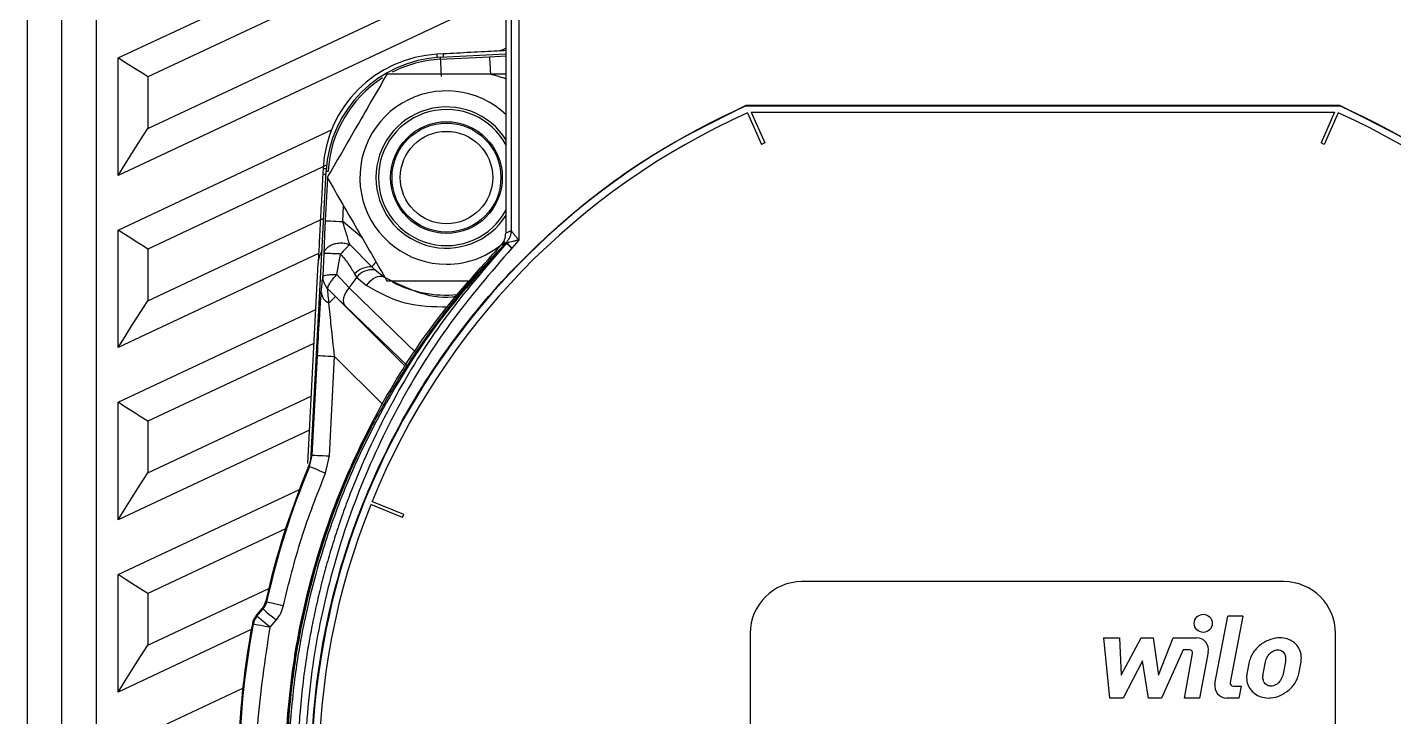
# Model space of a CAD drawing. Extents: x 150 to 4150, y 50 to 2920.
# Drawn here: x 1277 to 1475.5, y 1899.8 to 1999.9 of the extents above; entities that cross this region are included whole.
import ezdxf

# ---------------------------------------------------------------- set-up
doc = ezdxf.new("R2010")
doc.units = 0
doc.header["$LTSCALE"] = 10
doc.linetypes.add('SLD-KATı', pattern=[0])
doc.layers.get('0').update_dxf_attribs({"linetype": 'CONTINUOUS'})

msp = doc.modelspace()

# ---------------------------------------------------------------- linework, layer by layer
at = {"color": 7, "linetype": 'SLD-KATı'}
for p, q in [((1277.03, 2081.42), (1277.03, 1596.42)), ((1282.03, 1596.42), (1282.03, 2077.46)), ((1347.3, 2065.93), (1347.3, 1970.38)), ((1348.43, 2065.93), (1348.43, 1968.96)), ((1346.53, 2060.09), (1346.53, 1969.97)), ((1346.6, 1969.98), (1346.6, 2060.54)), ((1346.53, 2017.04), (1294.53, 1992.67)), ((1294.53, 1985.17), (1346.53, 2009.54)), ((1290.2, 1978.36), (1290.2, 1995.42)), ((1337.42, 1996), (1336.55, 1995.96)), ((1336.99, 1995.51), (1346.53, 1996.01)), ((1336.99, 1995.51), (1337.01, 1995.22)), ((1337.01, 1995.22), (1344.15, 1995.6)), ((1294.53, 1992.67), (1294.53, 1985.17)), ((1381.44, 1988.54), (1467.61, 1988.54)), ((1381.45, 1988.48), (1381.44, 1988.54)), ((1381.45, 1988.48), (1467.6, 1988.48)), ((1467.6, 1988.48), (1467.61, 1988.54)), ((1381.64, 1987.43), (1383.67, 1982.86)), ((1382.14, 1987.53), (1384.13, 1983.07)), ((1382.14, 1987.53), (1466.91, 1987.53)), ((1466.91, 1987.53), (1464.93, 1983.07)), ((1467.41, 1987.43), (1465.38, 1982.86)), ((1384.13, 1983.07), (1383.67, 1982.86)), ((1465.38, 1982.86), (1464.93, 1983.07)), ((1320.5, 1979.84), (1294.53, 1967.67)), ((1318.28, 1937.79), (1320.43, 1978.95)), ((1319.99, 1979.4), (1319.95, 1978.53)), ((1320.72, 1978.94), (1320.43, 1978.95)), ((1294.53, 1960.17), (1320.08, 1972.14)), ((1290.2, 1953.36), (1290.2, 1970.42)), ((1346.53, 1969.97), (1347.29, 1970.38)), ((1346.59, 1968.63), (1346.72, 1968.66)), ((1346.61, 1968.51), (1346.72, 1968.66)), ((1346.75, 1968.54), (1346.72, 1968.66)), ((1347.29, 1970.38), (1347.3, 1970.38)), ((1348.43, 1968.96), (1347.42, 1967.82)), ((1294.53, 1967.67), (1294.53, 1960.17)), ((1319.98, 1963.76), (1320.14, 1966.99)), ((1322, 1963.96), (1322.52, 1966.95)), ((1327.06, 1965.11), (1323.86, 1968.32)), ((1345.82, 1968.22), (1346.57, 1968.62)), ((1346.75, 1968.54), (1346.61, 1968.51)), ((1347.42, 1967.82), (1347.38, 1967.79)), ((1317.75, 1936.52), (1319.27, 1965.61)), ((1327.5, 1964.65), (1327.06, 1965.11)), ((1323.76, 1962.05), (1322, 1963.96)), ((1324.55, 1964.08), (1324.86, 1963.61)), ((1324.86, 1963.61), (1326.27, 1962.36)), ((1328.77, 1963.63), (1327.5, 1964.65)), ((1321.79, 1960.79), (1320.69, 1961.89)), ((1321.79, 1960.79), (1323.16, 1959.46)), ((1318.66, 1953.98), (1294.53, 1942.67)), ((1318.41, 1937.76), (1319.17, 1952.22)), ((1320.9, 1937.63), (1321.66, 1952.09)), ((1290.2, 1928.36), (1290.2, 1945.42)), ((1294.53, 1935.17), (1318.26, 1946.29)), ((1294.53, 1942.67), (1294.53, 1935.17)), ((1318.03, 1936.09), (1318.41, 1937.76)), ((1318.28, 1937.79), (1318.41, 1937.76)), ((1320.33, 1935.12), (1320.9, 1937.63)), ((1318.03, 1936.09), (1317.89, 1936.12)), ((1331.73, 1929.15), (1327.09, 1931.02)), ((1331.54, 1928.68), (1326.91, 1930.56)), ((1331.54, 1928.68), (1331.73, 1929.15)), ((1314.53, 1927.04), (1294.53, 1917.67)), ((1290.2, 1903.36), (1290.2, 1920.42)), ((1459.53, 1919.38), (1389.53, 1919.38)), ((1294.53, 1910.17), (1312.1, 1918.4)), ((1294.53, 1917.67), (1294.53, 1910.17)), ((1310.26, 1914.41), (1311.14, 1915.47)), ((1310.38, 1914.36), (1311.26, 1915.4)), ((1311.14, 1915.47), (1311.26, 1915.4)), ((1311.67, 1916.53), (1311.79, 1916.47)), ((1309.84, 1913.22), (1309.72, 1913.27)), ((1310.38, 1914.36), (1310.26, 1914.41)), ((1312.3, 1912.75), (1313.18, 1913.8)), ((1449.52, 1904.56), (1451.39, 1914.38)), ((1453.58, 1914.38), (1451.39, 1914.38)), ((1453.58, 1914.38), (1451.75, 1904.75)), ((1382.03, 1911.88), (1382.03, 1795.17)), ((1434.25, 1902.48), (1433.38, 1911.23)), ((1433.38, 1911.23), (1435.65, 1911.23)), ((1435.65, 1911.23), (1435.92, 1905.81)), ((1435.92, 1905.81), (1438.8, 1911.23)), ((1438.8, 1911.23), (1440.55, 1911.23)), ((1440.55, 1911.23), (1441.34, 1905.81)), ((1441.34, 1905.81), (1443.44, 1911.23)), ((1443.44, 1911.23), (1446.84, 1911.23)), ((1467.03, 1795.17), (1467.03, 1911.88)), ((1444.93, 1909.48), (1441.78, 1902.48)), ((1445.82, 1909.48), (1444.93, 1909.48)), ((1448.56, 1909.16), (1447.29, 1902.48)), ((1438.98, 1907.91), (1436.18, 1902.48)), ((1439.85, 1902.48), (1438.98, 1907.91)), ((1445.1, 1902.48), (1446.25, 1908.97)), ((1454.5, 1907.73), (1454.17, 1905.98)), ((1456.53, 1905.98), (1456.86, 1907.73)), ((1459.75, 1907.73), (1459.42, 1905.98)), ((1461.69, 1905.98), (1462.03, 1907.73)), ((1452.18, 1904.23), (1453.31, 1904.23)), ((1453.31, 1904.23), (1452.98, 1902.48)), ((1457.73, 1904.23), (1457.6, 1904.23)), ((1436.18, 1902.48), (1434.25, 1902.48)), ((1441.78, 1902.48), (1439.85, 1902.48)), ((1447.29, 1902.48), (1445.1, 1902.48)), ((1452.98, 1902.48), (1451.24, 1902.48))]:
    msp.add_line(p, q, dxfattribs=at)
at = {"color": 8, "linetype": 'SLD-KATı'}
for p, q in [((1287.03, 2076.42), (1287.03, 1596.42)), ((1290.2, 1995.42), (1346.53, 2021.83)), ((1346.53, 2004.76), (1290.2, 1978.36)), ((1345.7, 1996.44), (1346.53, 1996.83)), ((1344.15, 1995.6), (1346.53, 1995.71)), ((1290.2, 1970.42), (1321.21, 1984.96)), ((1320.35, 1971.8), (1320.67, 1977.91)), ((1322.84, 1971.67), (1322.96, 1973.93)), ((1325.62, 1969.34), (1322.84, 1971.67)), ((1319.34, 1967.02), (1290.2, 1953.36)), ((1321.79, 1960.79), (1331.92, 1950.66)), ((1333.6, 1952.51), (1323.76, 1962.05)), ((1290.2, 1945.42), (1318.92, 1958.88)), ((1323.16, 1959.46), (1332.38, 1950.57)), ((1328.6, 1945.15), (1321.66, 1952.09)), ((1318, 1941.39), (1290.2, 1928.36)), ((1290.2, 1920.42), (1316.55, 1932.77)), ((1309.56, 1912.43), (1290.2, 1903.36)), ((1290.2, 1895.42), (1308.33, 1903.92))]:
    msp.add_line(p, q, dxfattribs=at)
at = {"color": 7, "linetype": 'SLD-KATı', "flags": 128}
for points in [[(1294.53, 1992.67), (1294.03, 1992.99), (1293.41, 1993.38), (1292.7, 1993.83), (1291.91, 1994.33), (1291.07, 1994.87), (1290.2, 1995.42)], [(1337.01, 1995.22), (1337.01, 1995.17), (1337.02, 1995.02), (1337.03, 1994.78), (1337.05, 1994.47), (1337.07, 1994.1), (1337.09, 1993.67), (1337.11, 1993.21), (1337.14, 1992.73)], [(1344.15, 1995.6), (1344.15, 1995.54), (1344.16, 1995.39), (1344.17, 1995.16), (1344.19, 1994.85), (1344.21, 1994.47), (1344.23, 1994.04), (1344.26, 1993.58), (1344.28, 1993.1)], [(1290.2, 1978.36), (1291.24, 1979.99), (1292.23, 1981.55), (1293.14, 1982.98), (1293.92, 1984.2), (1294.53, 1985.17)], [(1320.35, 1971.8), (1320.41, 1971.79), (1320.56, 1971.79), (1320.79, 1971.77), (1321.1, 1971.76), (1321.48, 1971.74), (1321.9, 1971.72), (1322.37, 1971.69), (1322.84, 1971.67)], [(1294.53, 1967.67), (1294.03, 1967.99), (1293.41, 1968.38), (1292.7, 1968.83), (1291.91, 1969.33), (1291.07, 1969.87), (1290.2, 1970.42)], [(1347.38, 1967.79), (1347.26, 1967.9), (1347.13, 1968.02), (1347.02, 1968.13), (1346.91, 1968.23), (1346.81, 1968.32), (1346.73, 1968.39), (1346.66, 1968.46), (1346.61, 1968.51)], [(1347.42, 1967.82), (1347.31, 1967.93), (1347.22, 1968.04), (1347.12, 1968.14), (1347.03, 1968.24), (1346.94, 1968.33), (1346.87, 1968.41), (1346.8, 1968.48), (1346.75, 1968.54)], [(1326.27, 1962.36), (1326.56, 1962.73), (1326.87, 1963.06), (1327.21, 1963.34), (1327.55, 1963.55), (1327.89, 1963.68), (1328.22, 1963.75), (1328.51, 1963.73), (1328.77, 1963.63)], [(1320.84, 1959.84), (1321.05, 1960.05), (1321.24, 1960.23), (1321.4, 1960.39), (1321.53, 1960.53), (1321.64, 1960.64), (1321.72, 1960.72), (1321.77, 1960.77), (1321.79, 1960.79)], [(1323.76, 1962.05), (1323.48, 1961.7), (1323.25, 1961.33), (1323.08, 1960.96), (1322.97, 1960.6), (1322.92, 1960.26), (1322.94, 1959.95), (1323.02, 1959.68), (1323.16, 1959.46)], [(1290.2, 1953.36), (1291.24, 1954.99), (1292.23, 1956.55), (1293.14, 1957.98), (1293.92, 1959.2), (1294.53, 1960.17)], [(1319.17, 1952.22), (1319.22, 1952.22), (1319.37, 1952.21), (1319.61, 1952.2), (1319.92, 1952.18), (1320.29, 1952.16), (1320.72, 1952.14), (1321.18, 1952.11), (1321.66, 1952.09)], [(1294.53, 1942.67), (1294.03, 1942.99), (1293.41, 1943.38), (1292.7, 1943.83), (1291.91, 1944.33), (1291.07, 1944.87), (1290.2, 1945.42)], [(1318.41, 1937.76), (1318.47, 1937.75), (1318.62, 1937.75), (1318.85, 1937.73), (1319.16, 1937.72), (1319.54, 1937.7), (1319.96, 1937.68), (1320.42, 1937.65), (1320.9, 1937.63)], [(1290.2, 1928.36), (1291.24, 1929.99), (1292.23, 1931.55), (1293.14, 1932.98), (1293.92, 1934.2), (1294.53, 1935.17)], [(1320.33, 1935.12), (1319.89, 1935.3), (1319.46, 1935.48), (1319.07, 1935.65), (1318.72, 1935.79), (1318.43, 1935.91), (1318.22, 1936), (1318.08, 1936.06), (1318.03, 1936.09)], [(1294.53, 1917.67), (1293.92, 1918.06), (1293.14, 1918.55), (1292.23, 1919.13), (1291.24, 1919.76), (1290.2, 1920.42)], [(1311.26, 1915.4), (1311.31, 1915.37), (1311.42, 1915.27), (1311.6, 1915.12), (1311.84, 1914.92), (1312.13, 1914.68), (1312.46, 1914.4), (1312.81, 1914.11), (1313.18, 1913.8)], [(1311.79, 1916.47), (1311.85, 1916.46), (1311.99, 1916.42), (1312.22, 1916.37), (1312.52, 1916.31), (1312.89, 1916.22), (1313.31, 1916.13), (1313.76, 1916.03), (1314.23, 1915.93)], [(1312.3, 1912.75), (1311.83, 1912.84), (1311.37, 1912.92), (1310.95, 1913), (1310.58, 1913.07), (1310.28, 1913.13), (1310.05, 1913.18), (1309.9, 1913.2), (1309.84, 1913.22)], [(1312.3, 1912.75), (1311.93, 1913.06), (1311.58, 1913.35), (1311.25, 1913.63), (1310.96, 1913.87), (1310.72, 1914.07), (1310.54, 1914.22), (1310.43, 1914.32), (1310.38, 1914.36)], [(1290.2, 1903.36), (1291.24, 1904.99), (1292.23, 1906.55), (1293.14, 1907.98), (1293.92, 1909.2), (1294.53, 1910.17)]]:
    msp.add_lwpolyline(points, dxfattribs=at)
at = {"color": 8, "linetype": 'SLD-KATı', "flags": 128}
for points in [[(1336.58, 1995.49), (1336.57, 1995.67), (1336.56, 1995.88), (1336.55, 1995.96)], [(1337.42, 1996), (1337.43, 1995.93), (1337.44, 1995.72), (1337.45, 1995.54)], [(1319.99, 1979.4), (1320.06, 1979.39), (1320.28, 1979.38), (1320.46, 1979.37)], [(1320.41, 1978.5), (1320.23, 1978.51), (1320.02, 1978.52), (1319.95, 1978.53)], [(1327.63, 1965.79), (1327.47, 1965.59), (1327.3, 1965.4), (1327.17, 1965.23), (1327.06, 1965.11)]]:
    msp.add_lwpolyline(points, dxfattribs=at)
at = {"color": 7, "linetype": 'SLD-KATı'}
for centre, radius in [((1337.91, 1978.05), 8.11), ((1337.91, 1978.05), 7.91), ((1337.91, 1978.05), 6.71), ((1447.82, 1913.33), 1.31)]:
    msp.add_circle(centre, radius, dxfattribs=at)
for centre, radius, start, end in [((1337.47, 1978.48), 17.5, 93, 177), ((1337.91, 1978.04), 17.5, 93, 177), ((1337.91, 1978.05), 12.58, 46.3271, 270), ((1424.53, 1891.38), 106.22, 113.9223, 246.0777), ((1424.53, 1891.38), 106.22, 293.9223, 66.0777), ((1424.53, 1891.38), 105.19, 114.0605, 157.8638), ((1424.53, 1891.38), 105.19, 22.1362, 65.9395), ((1337.91, 1978.05), 12.58, 270, 312.3069), ((1323.01, 1965.42), 3.75, 148.1805, 177), ((1327.07, 1961.54), 3.57, 90.108, 134.7027), ((1327.18, 1961.63), 3.04, 83.9898, 139.449), ((1424.53, 1891.42), 123.06, 144.0841, 144.9731), ((1321.49, 1961.48), 1.76, 184.0131, 248.3728), ((1424.53, 1891.42), 109.93, 152.2431, 214.972), ((1424.53, 1891.42), 115.63, 157.2581, 167.4567), ((1424.53, 1891.42), 115.49, 157.2472, 167.4725), ((1424.53, 1891.38), 105.19, 158.1362, 201.8638), ((1389.53, 1911.88), 7.5, 90, 180), ((1459.53, 1911.88), 7.5, 0, 90), ((1424.53, 1891.42), 116.88, 169.2215, 190.7785), ((1424.53, 1891.42), 116.74, 169.2388, 190.7612), ((1446.84, 1909.48), 1.75, 349.242, 90), ((1445.82, 1909.05), 0.437, 349.242, 90), ((1451.24, 1904.23), 1.75, 169.242, 270), ((1452.18, 1904.67), 0.438, 169.242, 270)]:
    msp.add_arc(centre, radius, start, end, dxfattribs=at)
at = {"color": 8, "linetype": 'SLD-KATı'}
for centre, radius, start, end in [((1337.91, 1978.04), 17.21, 93, 117.2672), ((1337.91, 1978.04), 17.21, 122.6292, 177), ((1337.91, 1978.05), 10.25, 32.0622, 327.9378), ((1337.91, 1978.05), 9.88, 28.4441, 180), ((1337.91, 1978.05), 9.88, 180, 331.5559), ((1337.91, 1978.04), 17.06, 242.4551, 275.1985)]:
    msp.add_arc(centre, radius, start, end, dxfattribs=at)
at = {"color": 7, "linetype": 'SLD-KATı'}
for points, knots in [([(1346.6, 1996.48), (1346.17, 1996.46), (1344.64, 1996.38), (1341.44, 1996.21), (1338.76, 1996.07), (1337.42, 1996)], [0, 0, 0, 0, 0.163138, 0.582312, 1, 1, 1, 1]), ([(1329.25, 1993.05), (1328.5, 1991.75), (1326.98, 1989.12), (1324.03, 1984.01), (1321.92, 1980.36), (1320.59, 1978.05)], [0, 0, 0, 0, 0.2648616, 0.5354647, 1, 1, 1, 1]), ([(1346.57, 1993.05), (1344.46, 1993.05), (1339.46, 1993.05), (1333.49, 1993.05), (1329.95, 1993.05), (1329.25, 1993.05)], [0, 0, 0, 0, 0.3706046, 0.8765851, 1, 1, 1, 1]), ([(1381.44, 1794.23), (1376.86, 1796.5), (1367.69, 1801.03), (1355.37, 1810.24), (1344.41, 1820.99), (1335.13, 1833.24), (1327.7, 1846.68), (1322.28, 1861.06), (1318.99, 1876.06), (1317.88, 1891.38), (1318.99, 1906.71), (1322.28, 1921.71), (1327.7, 1936.09), (1335.13, 1949.53), (1344.41, 1961.78), (1355.37, 1972.53), (1367.69, 1981.74), (1376.86, 1986.27), (1381.44, 1988.54)], [0, 0, 0, 0, 0.0625, 0.125, 0.1875, 0.25, 0.3125, 0.375, 0.4375, 0.5, 0.5625, 0.625, 0.6875, 0.75, 0.8125, 0.875, 0.9375, 1, 1, 1, 1]), ([(1467.61, 1988.54), (1472.19, 1986.27), (1481.36, 1981.74), (1493.69, 1972.53), (1504.65, 1961.78), (1513.92, 1949.53), (1521.35, 1936.09), (1526.77, 1921.71), (1530.07, 1906.71), (1531.17, 1891.38), (1530.07, 1876.06), (1526.77, 1861.06), (1521.35, 1846.68), (1513.92, 1833.24), (1504.65, 1820.99), (1493.69, 1810.24), (1481.36, 1801.03), (1472.19, 1796.5), (1467.61, 1794.23)], [0, 0, 0, 0, 0.0625, 0.125, 0.1875, 0.25, 0.3125, 0.375, 0.4375, 0.5, 0.5625, 0.625, 0.6875, 0.75, 0.8125, 0.875, 0.9375, 1, 1, 1, 1]), ([(1319.95, 1978.53), (1319.88, 1977.18), (1319.73, 1974.48), (1319.53, 1970.6), (1319.38, 1967.65), (1319.3, 1966.19), (1319.27, 1965.69), (1319.27, 1965.64), (1319.27, 1965.61)], [0, 0, 0, 0, 0.248891, 0.498665, 0.748484, 0.873943, 0.938252, 1, 1, 1, 1]), ([(1320.59, 1978.05), (1321.34, 1976.75), (1322.86, 1974.12), (1325.81, 1969.01), (1327.92, 1965.36), (1329.25, 1963.05)], [0, 0, 0, 0, 0.264862, 0.535467, 1, 1, 1, 1]), ([(1320.14, 1966.99), (1320.17, 1967.69), (1320.21, 1969.12), (1320.3, 1970.89), (1320.35, 1971.8)], [0, 0, 0, 0, 0.485655, 1, 1, 1, 1]), ([(1323.86, 1968.32), (1323.71, 1968.82), (1323.38, 1969.87), (1323.03, 1971.04), (1322.84, 1971.67)], [0, 0, 0, 0, 0.470586, 1, 1, 1, 1]), ([(1346.72, 1968.66), (1343.53, 1965.17), (1337.15, 1958.19), (1329.28, 1946.12), (1324.3, 1935.98), (1321.44, 1928.5), (1319.8, 1923.63), (1318.35, 1918.52), (1317.24, 1913.63), (1316.46, 1909.46), (1315.86, 1905.49), (1315.38, 1901.12), (1315.1, 1897.04), (1315, 1894.04), (1314.97, 1891.81), (1314.99, 1886.99), (1315.39, 1880.73), (1316.54, 1872.55), (1318, 1865.47), (1320.1, 1858.04), (1323.48, 1848.58), (1328.8, 1837.48), (1336.71, 1825.17), (1343.05, 1818.13), (1346.22, 1814.62)], [0, 0, 0, 0, 0.08308, 0.166378, 0.252574, 0.281363, 0.307188, 0.343042, 0.374646, 0.395338, 0.417551, 0.445078, 0.472689, 0.489232, 0.497873, 0.511787, 0.573801, 0.607934, 0.656797, 0.700749, 0.743596, 0.833338, 0.916811, 1, 1, 1, 1]), ([(1345.82, 1968.22), (1346.03, 1968.48), (1346.43, 1968.99), (1346.5, 1969.64), (1346.53, 1969.97)], [0, 0, 0, 0, 0.500887, 1, 1, 1, 1]), ([(1347.29, 1970.38), (1347.28, 1970.22), (1347.26, 1969.89), (1347.12, 1969.42), (1346.89, 1968.99), (1346.68, 1968.74), (1346.57, 1968.62)], [0, 0, 0, 0, 0.247613, 0.500004, 0.752398, 1, 1, 1, 1]), ([(1346.59, 1968.63), (1346.58, 1968.63), (1346.58, 1968.63), (1346.57, 1968.62), (1346.57, 1968.62)], [0, 0, 0, 0, 0.502045, 1, 1, 1, 1]), ([(1347.3, 1970.38), (1347.29, 1970.22), (1347.27, 1969.89), (1347.12, 1969.43), (1346.9, 1969), (1346.69, 1968.76), (1346.59, 1968.63)], [0, 0, 0, 0, 0.249926, 0.499963, 0.750078, 1, 1, 1, 1]), ([(1348.43, 1968.96), (1348.27, 1968.93), (1348.07, 1968.89), (1347.78, 1968.83), (1347.34, 1968.74), (1347, 1968.63), (1346.75, 1968.54)], [0, 0, 0, 0, 0.250288, 0.334971, 0.500336, 1, 1, 1, 1]), ([(1347.3, 1970.38), (1347.31, 1970.35), (1347.34, 1970.3), (1347.47, 1970.1), (1347.71, 1969.79), (1348.05, 1969.38), (1348.3, 1969.1), (1348.43, 1968.96)], [0, 0, 0, 0, 0.116919, 0.249944, 0.499399, 0.749192, 1, 1, 1, 1]), ([(1345.82, 1814.55), (1342.65, 1818.05), (1336.3, 1825.06), (1328.58, 1837.02), (1322.37, 1849.78), (1317.87, 1863.26), (1315.14, 1877.21), (1314.23, 1891.38), (1315.14, 1905.56), (1317.87, 1919.5), (1322.37, 1932.98), (1328.58, 1945.75), (1336.29, 1957.71), (1342.65, 1964.72), (1345.82, 1968.22)], [0, 0, 0, 0, 0.083333, 0.166667, 0.25, 0.333333, 0.416667, 0.5, 0.583333, 0.666667, 0.75, 0.833333, 0.916667, 1, 1, 1, 1]), ([(1346.57, 1968.62), (1344.65, 1966.6), (1341.09, 1962.87), (1336.68, 1957.3), (1332.72, 1951.71), (1329.12, 1945.88), (1325.79, 1939.59), (1321.78, 1930.72), (1317.94, 1919.23), (1315.27, 1905.19), (1314.56, 1893.92), (1314.79, 1885.03), (1315.4, 1878.22), (1316.47, 1871.28), (1318.01, 1864.27), (1320.09, 1857.14), (1322.56, 1850.4), (1325.43, 1843.93), (1328.71, 1837.6), (1332.27, 1831.76), (1336.16, 1826.17), (1340.51, 1820.57), (1344.1, 1816.75), (1346.07, 1814.65)], [0, 0, 0, 0, 0.049091, 0.090784, 0.125075, 0.169727, 0.211377, 0.250027, 0.34093, 0.423313, 0.499915, 0.538376, 0.578916, 0.619806, 0.661391, 0.704774, 0.74996, 0.787424, 0.829209, 0.875316, 0.907684, 0.949247, 1, 1, 1, 1]), ([(1346.61, 1968.51), (1343.53, 1964.94), (1337.37, 1957.8), (1329.91, 1945.73), (1325.47, 1936.26), (1323.09, 1929.96), (1322.1, 1927.11), (1321.18, 1924.24), (1320.34, 1921.34), (1319.58, 1918.43), (1318.89, 1915.5), (1318.41, 1913.15), (1317.99, 1910.92), (1317.55, 1908.37), (1317.05, 1904.77), (1316.65, 1900.91), (1316.4, 1897.34), (1316.28, 1894.31), (1316.25, 1892), (1316.26, 1889.3), (1316.38, 1885.46), (1316.75, 1880.55), (1317.36, 1875.58), (1318.08, 1871.2), (1319.31, 1865.12), (1320.67, 1860.06), (1321.98, 1856), (1322.47, 1854.55), (1322.98, 1853.1), (1323.51, 1851.66), (1323.88, 1850.69), (1324.09, 1850.15), (1324.18, 1849.93), (1324.51, 1849.09), (1325.51, 1846.64), (1327.15, 1842.96), (1329.23, 1838.79), (1331.3, 1835), (1334.51, 1829.62), (1339.31, 1822.57), (1343.95, 1817.25), (1346.28, 1814.59)], [0, 0, 0, 0, 0.083479, 0.167016, 0.250691, 0.268526, 0.286374, 0.304221, 0.322056, 0.339865, 0.357634, 0.375351, 0.382457, 0.397932, 0.421119, 0.446918, 0.466739, 0.484632, 0.500601, 0.507709, 0.532493, 0.568873, 0.594996, 0.62127, 0.647475, 0.705009, 0.714066, 0.72313, 0.732205, 0.741291, 0.750391, 0.75051, 0.751578, 0.754656, 0.766487, 0.798408, 0.826205, 0.849011, 0.875046, 0.937308, 1, 1, 1, 1]), ([(1347.38, 1967.79), (1344.34, 1964.27), (1338.25, 1957.21), (1330.88, 1945.28), (1324.94, 1932.61), (1320.62, 1919.28), (1317.96, 1905.54), (1317.05, 1891.57), (1317.91, 1877.6), (1320.51, 1863.85), (1324.79, 1850.54), (1330.65, 1837.86), (1337.96, 1825.91), (1344.02, 1818.84), (1347.05, 1815.3)], [0, 0, 0, 0, 0.083243, 0.166644, 0.250234, 0.333472, 0.416868, 0.500274, 0.583625, 0.666845, 0.750213, 0.833479, 0.916617, 1, 1, 1, 1]), ([(1320.14, 1966.99), (1320.15, 1967.02), (1320.15, 1967.09), (1320.18, 1967.22), (1320.27, 1967.48), (1320.48, 1967.78), (1320.88, 1968.12), (1321.36, 1968.36), (1321.98, 1968.53), (1322.65, 1968.58), (1323.33, 1968.51), (1323.71, 1968.37), (1323.86, 1968.32)], [0, 0, 0, 0, 0.022806, 0.06089, 0.123222, 0.25026, 0.355013, 0.500178, 0.601118, 0.750087, 0.898372, 1, 1, 1, 1]), ([(1322.52, 1966.95), (1322.32, 1966.96), (1321.94, 1966.98), (1321.37, 1967), (1320.77, 1967.01), (1320.27, 1967.01), (1320.18, 1967), (1320.14, 1966.99)], [0, 0, 0, 0, 0.165152, 0.303796, 0.500779, 0.759318, 1, 1, 1, 1]), ([(1323.86, 1968.32), (1323.78, 1968.24), (1323.6, 1968.07), (1323.29, 1967.76), (1322.92, 1967.38), (1322.68, 1967.11), (1322.52, 1966.95)], [0, 0, 0, 0, 0.23177, 0.500083, 0.688555, 1, 1, 1, 1]), ([(1322.52, 1966.95), (1322.92, 1966.48), (1323.71, 1965.54), (1324.27, 1964.56), (1324.55, 1964.08)], [0, 0, 0, 0, 0.499428, 1, 1, 1, 1]), ([(1319.73, 1961.36), (1319.78, 1961.97), (1319.88, 1963.2), (1319.95, 1963.57), (1319.98, 1963.76)], [0, 0, 0, 0, 0.50147, 1, 1, 1, 1]), ([(1319.98, 1963.76), (1320.02, 1963.79), (1320.09, 1963.86), (1320.51, 1963.93), (1321.14, 1963.97), (1321.68, 1963.97), (1322, 1963.96)], [0, 0, 0, 0, 0.242835, 0.500125, 0.703476, 1, 1, 1, 1]), ([(1320.69, 1961.89), (1320.56, 1962.04), (1320.34, 1962.3), (1320.08, 1962.85), (1319.97, 1963.33), (1319.98, 1963.67), (1319.98, 1963.76)], [0, 0, 0, 0, 0.295545, 0.500305, 0.877082, 1, 1, 1, 1]), ([(1320.69, 1961.89), (1320.68, 1961.97), (1320.66, 1962.15), (1320.93, 1962.67), (1321.39, 1963.31), (1321.8, 1963.75), (1322, 1963.96)], [0, 0, 0, 0, 0.241629, 0.5, 0.758367, 1, 1, 1, 1]), ([(1329.25, 1963.05), (1329.94, 1963.05), (1333.49, 1963.05), (1337.7, 1963.05), (1341.01, 1963.05), (1341.41, 1963.05)], [0, 0, 0, 0, 0.176198, 0.89858, 1, 1, 1, 1]), ([(1319.17, 1952.22), (1319.26, 1953.95), (1319.4, 1956.52), (1319.6, 1959.55), (1319.69, 1960.77), (1319.73, 1961.36)], [0, 0, 0, 0, 0.521494, 0.771167, 1, 1, 1, 1]), ([(1320.84, 1959.84), (1320.79, 1960.33), (1320.72, 1961.08), (1320.68, 1961.71), (1320.69, 1961.83), (1320.69, 1961.89)], [0, 0, 0, 0, 0.4989128, 0.7515292, 1, 1, 1, 1]), ([(1321.66, 1952.09), (1321.49, 1953.57), (1321.18, 1956.35), (1320.95, 1958.73), (1320.84, 1959.84)], [0, 0, 0, 0, 0.5329023, 1, 1, 1, 1]), ([(1317.89, 1936.12), (1317.95, 1936.25), (1318.05, 1936.52), (1318.2, 1937.08), (1318.25, 1937.5), (1318.28, 1937.79)], [0, 0, 0, 0, 0.253073, 0.506156, 1, 1, 1, 1]), ([(1314.23, 1915.93), (1315.03, 1919.19), (1316.63, 1925.73), (1319.1, 1931.99), (1320.33, 1935.12)], [0, 0, 0, 0, 0.5, 1, 1, 1, 1]), ([(1311.14, 1915.47), (1311.2, 1915.55), (1311.33, 1915.71), (1311.53, 1916.06), (1311.61, 1916.34), (1311.67, 1916.53)], [0, 0, 0, 0, 0.255895, 0.511781, 1, 1, 1, 1]), ([(1311.26, 1915.4), (1311.38, 1915.57), (1311.62, 1915.89), (1311.73, 1916.28), (1311.79, 1916.47)], [0, 0, 0, 0, 0.501334, 1, 1, 1, 1]), ([(1313.18, 1913.8), (1313.42, 1914.12), (1313.89, 1914.77), (1314.12, 1915.54), (1314.23, 1915.93)], [0, 0, 0, 0, 0.500865, 1, 1, 1, 1]), ([(1310.26, 1914.41), (1310.13, 1914.24), (1309.88, 1913.9), (1309.77, 1913.48), (1309.72, 1913.27)], [0, 0, 0, 0, 0.500005, 1, 1, 1, 1]), ([(1310.38, 1914.36), (1310.26, 1914.18), (1310, 1913.84), (1309.89, 1913.42), (1309.84, 1913.22)], [0, 0, 0, 0, 0.499995, 1, 1, 1, 1]), ([(1312.3, 1870.09), (1311.58, 1874.8), (1310.15, 1884.23), (1310.15, 1898.6), (1311.58, 1908.03), (1312.3, 1912.75)], [0, 0, 0, 0, 0.333216, 0.666769, 1, 1, 1, 1]), ([(1458.97, 1911.23), (1458.86, 1911.23), (1458.27, 1911.21), (1457.12, 1910.89), (1455.74, 1910), (1454.81, 1908.84), (1454.58, 1908.01), (1454.5, 1907.73)], [0, 0, 0, 0, 0.057721, 0.291451, 0.575987, 0.860796, 1, 1, 1, 1]), ([(1462.03, 1907.73), (1462.04, 1907.85), (1462.11, 1908.29), (1462.03, 1909.08), (1461.61, 1909.98), (1460.91, 1910.67), (1460.01, 1911.14), (1459.33, 1911.2), (1458.97, 1911.23)], [0, 0, 0, 0, 0.066067, 0.252088, 0.436968, 0.616628, 0.800972, 1, 1, 1, 1]), ([(1456.86, 1907.73), (1456.94, 1907.99), (1457.09, 1908.5), (1457.57, 1909.07), (1458.11, 1909.42), (1458.47, 1909.46), (1458.64, 1909.48)], [0, 0, 0, 0, 0.296544, 0.595255, 0.810125, 1, 1, 1, 1]), ([(1458.64, 1909.48), (1458.76, 1909.48), (1459, 1909.47), (1459.31, 1909.3), (1459.56, 1909.05), (1459.74, 1908.67), (1459.82, 1908.21), (1459.77, 1907.88), (1459.75, 1907.73)], [0, 0, 0, 0, 0.147011, 0.294522, 0.432721, 0.581699, 0.81499, 1, 1, 1, 1]), ([(1454.17, 1905.98), (1454.15, 1905.87), (1454.09, 1905.44), (1454.17, 1904.66), (1454.58, 1903.78), (1455.27, 1903.08), (1456.2, 1902.59), (1456.92, 1902.52), (1457.31, 1902.48)], [0, 0, 0, 0, 0.065277, 0.245025, 0.42394, 0.600335, 0.784889, 1, 1, 1, 1]), ([(1457.6, 1904.23), (1457.49, 1904.24), (1457.26, 1904.25), (1456.95, 1904.42), (1456.7, 1904.69), (1456.52, 1905.1), (1456.47, 1905.57), (1456.52, 1905.87), (1456.53, 1905.98)], [0, 0, 0, 0, 0.1441258, 0.288755, 0.4243643, 0.6066516, 0.8582863, 1, 1, 1, 1]), ([(1457.31, 1902.48), (1457.43, 1902.49), (1458.01, 1902.51), (1459.13, 1902.83), (1460.47, 1903.72), (1461.38, 1904.87), (1461.62, 1905.7), (1461.69, 1905.98)], [0, 0, 0, 0, 0.058422, 0.289304, 0.571131, 0.853607, 1, 1, 1, 1]), ([(1459.42, 1905.98), (1459.34, 1905.7), (1459.19, 1905.19), (1458.73, 1904.63), (1458.26, 1904.32), (1457.93, 1904.23), (1457.76, 1904.23), (1457.73, 1904.23)], [0, 0, 0, 0, 0.334313, 0.607912, 0.808652, 0.968439, 1, 1, 1, 1])]:
    msp.add_open_spline(points, degree=3, knots=knots, dxfattribs=at)
at = {"color": 8, "linetype": 'SLD-KATı'}
for points, knots in [([(1344.28, 1993.1), (1344.91, 1992.92), (1345.69, 1992.69), (1346.39, 1992.47), (1346.53, 1992.42)], [0, 0, 0, 0, 0.8023514, 1, 1, 1, 1]), ([(1339.52, 1960.85), (1339.49, 1960.84), (1337.64, 1960.39), (1333.77, 1961.14), (1330.55, 1962.74), (1328.77, 1963.63)], [0, 0, 0, 0, 0.0074925, 0.4521222, 1, 1, 1, 1]), ([(1338.11, 1959.22), (1335.98, 1959.27), (1331.65, 1959.36), (1328.08, 1961.35), (1326.27, 1962.36)], [0, 0, 0, 0, 0.492288, 1, 1, 1, 1])]:
    msp.add_open_spline(points, degree=3, knots=knots, dxfattribs=at)

doc.saveas('drawing.dxf')
